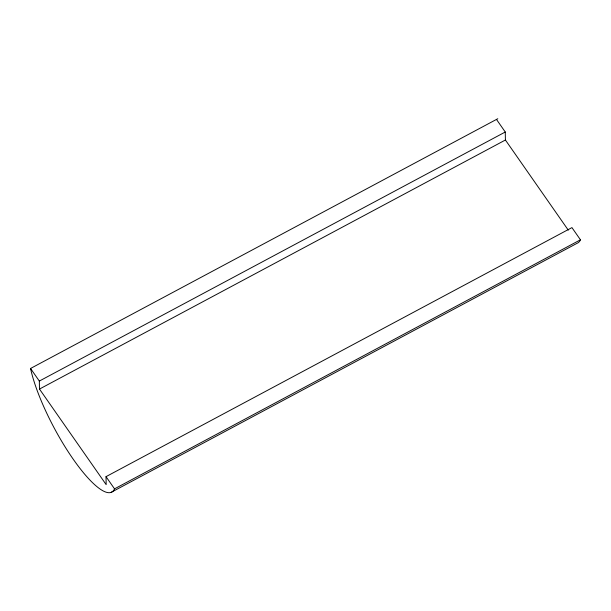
<?xml version="1.0" encoding="UTF-8"?>
<svg xmlns="http://www.w3.org/2000/svg" width="611" height="611" viewBox="0 0 611 611"><rect width="100%" height="100%" fill="white"/><g stroke="black" fill="none" stroke-linecap="round" stroke-linejoin="round"><path stroke-width="0.92" d="M30.55 368.471L39.333 381.065L39.486 389.062L106.169 484.653L106.016 476.656L571.942 227.605L580.45 239.802L114.524 488.853A83.692 20.598 61.9 0 1 73.121 459.06A83.692 20.598 61.9 0 1 30.55 368.471L497.797 118.717M39.333 381.065L505.259 132.014L496.476 119.42M39.486 389.062L505.412 140.011L505.259 132.014M111.278 492.283L577.204 243.231A83.692 20.598 61.9 0 0 580.45 239.802M505.412 140.011L568.299 230.164M106.016 476.656L114.524 488.853"/></g></svg>
